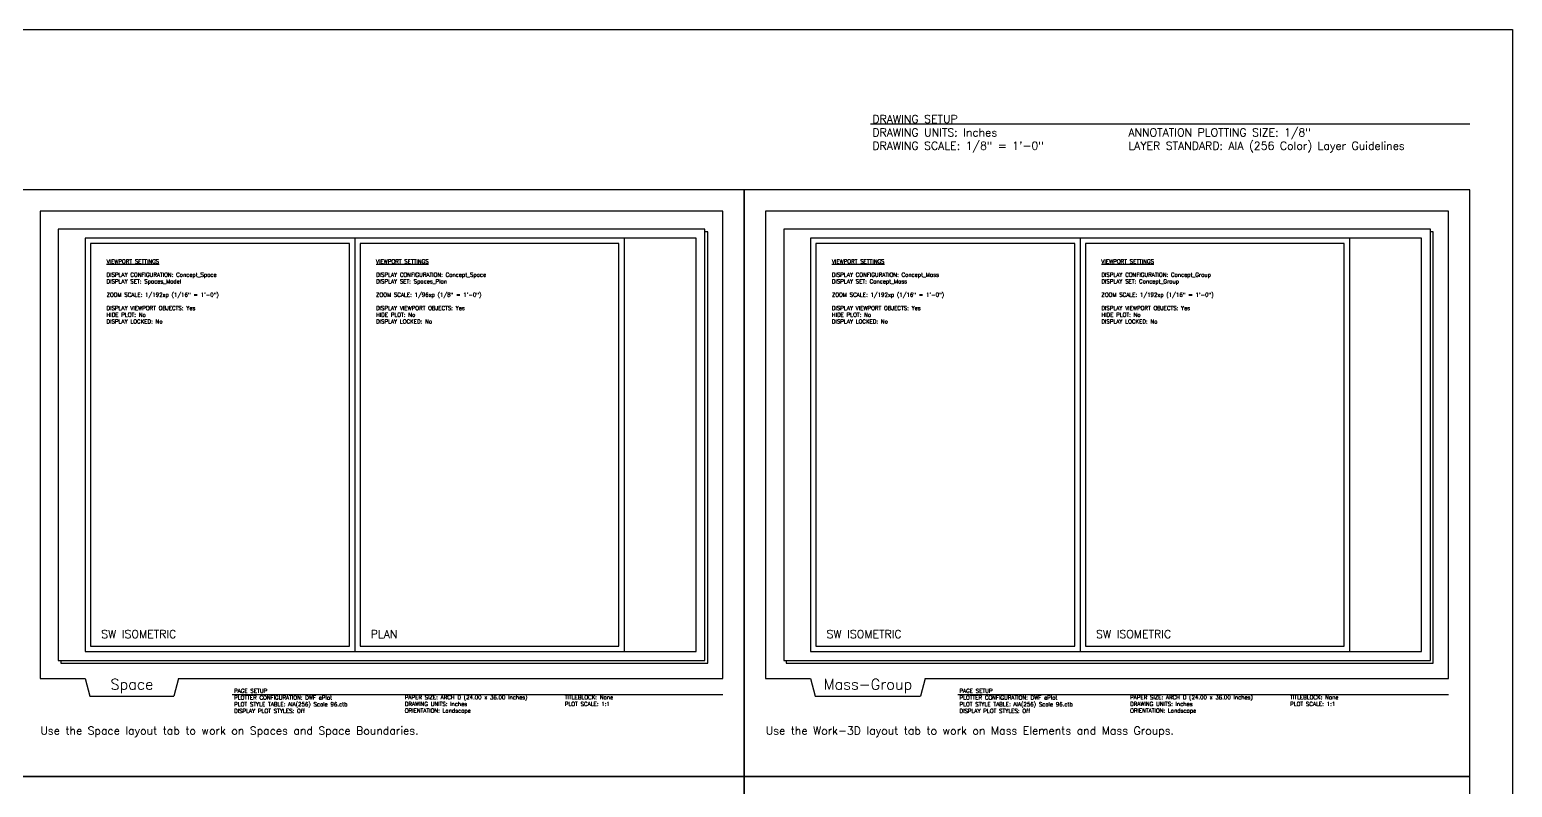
# Paper-space layout 'Template-Overview' of a CAD drawing. Header units: inches. Extents: x 0 to 35, y 0 to 23.
# Drawn here: x 17.62 to 35, y 14.12 to 23 of the extents above; entities that cross this region are included whole.
import ezdxf

# ---------------------------------------------------------------- set-up
doc = ezdxf.new("R2010")
doc.units = ezdxf.units.IN
doc.header["$LTSCALE"] = 48
doc.header["$MEASUREMENT"] = 0
doc.linetypes.add('HIDDEN2', pattern=[0.1875, 0.125, -0.0625])
doc.layers.add('DWGSHARE.com-A-Anno-Note-DWGSHARE.com', color=211, linetype='Continuous')
doc.styles.get("Standard").update_dxf_attribs({"font": ''})
doc.styles.get('Standard').set_extended_font_data('VNI-Avo')

psp = doc.layouts.new('Template-Overview')

# ---------------------------------------------------------------- linework, layer by layer
for p, q in [((27.479, 21.897), (34.5, 21.897)), ((21.434, 20.559), (21.434, 15.717)), ((24.592, 20.559), (24.592, 15.717)), ((29.934, 20.559), (29.934, 15.717)), ((33.092, 20.559), (33.092, 15.717)), ((18.276, 15.401), (18.329, 15.191)), ((19.368, 15.401), (19.316, 15.191)), ((26.776, 15.401), (26.829, 15.191)), ((28.118, 15.401), (28.066, 15.191)), ((20, 15.214), (25.75, 15.214)), ((28.5, 15.214), (34.25, 15.214))]:
    psp.add_line(p, q)
for points in [[(0, 23), (35, 23), (35, 0), (0, 0)], [(17.961, 15.612), (25.539, 15.612), (25.539, 20.664), (17.961, 20.664)], [(18.276, 15.717), (25.434, 15.717), (25.434, 20.559), (18.276, 20.559)], [(26.461, 15.612), (34.039, 15.612), (34.039, 20.664), (26.461, 20.664)], [(26.776, 15.717), (33.934, 15.717), (33.934, 20.559), (26.776, 20.559)]]:
    psp.add_lwpolyline(points, close=True)
for points in [[(19.368, 15.401), (25.75, 15.401), (25.75, 20.875), (17.75, 20.875), (17.75, 15.401), (18.276, 15.401)], [(28.118, 15.401), (34.25, 15.401), (34.25, 20.875), (26.25, 20.875), (26.25, 15.401), (26.776, 15.401)], [(17.992, 15.612), (17.992, 15.581), (25.571, 15.581), (25.571, 20.633), (25.539, 20.633)], [(26.492, 15.612), (26.492, 15.581), (34.071, 15.581), (34.071, 20.633), (34.039, 20.633)], [(18.329, 15.191), (19.316, 15.191)], [(26.829, 15.191), (28.066, 15.191)]]:
    psp.add_lwpolyline(points)
at = {"linetype": 'HIDDEN2'}
for points in [[(18.339, 15.78), (21.372, 15.78), (21.372, 20.497), (18.339, 20.497)], [(21.497, 15.78), (24.53, 15.78), (24.53, 20.497), (21.497, 20.497)], [(26.839, 15.78), (29.872, 15.78), (29.872, 20.497), (26.839, 20.497)], [(29.997, 15.78), (33.03, 15.78), (33.03, 20.497), (29.997, 20.497)]]:
    psp.add_lwpolyline(points, close=True, dxfattribs=at)
at = {"layer": 'DWGSHARE.com-A-Anno-Note-DWGSHARE.com'}
for points in [[(26, 21.125), (17.5, 21.125), (17.5, 14.25), (26, 14.25)], [(34.5, 21.125), (26, 21.125), (26, 14.25), (34.5, 14.25)], [(26, 14.25), (17.5, 14.25), (17.5, 7.375), (26, 7.375)], [(34.5, 14.25), (26, 14.25), (26, 7.375), (34.5, 7.375)]]:
    psp.add_lwpolyline(points, close=True, dxfattribs=at)

# ---------------------------------------------------------------- texts
for s, insert, char_height, width, attachment_point in [('{\\Fromans.shx;DRAWING SETUP\\PDRAWING UNITS: Inches\\PDRAWING SCALE: 1/8" = 1\'-0"}', (27.5, 22), 0.09375, 2.5, 1), ('\\P{\\Fromans.shx;ANNOTATION PLOTTING SIZE: 1/8"\\PLAYER STANDARD: AIA (256 Color) Layer Guidelines}', (30.5, 22), 0.09375, 4, 1), ('{\\Fromans.shx;\\LVIEWPORT SETTINGS\\P\\P\\lDISPLAY CONFIGURATION: Concept_Space \\PDISPLAY SET: Spaces_Model\\P\\PZOOM SCALE: 1/192xp (1/16" = 1\'-0")\\P\\PDISPLAY VIEWPORT OBJECTS: Yes\\PHIDE PLOT: No\\PDISPLAY LOCKED: No}', (18.526, 20.309), 0.04687, 3.28125, 1), ('{\\Fromans.shx;\\LVIEWPORT SETTINGS\\P\\P\\lDISPLAY CONFIGURATION: Concept_Space \\PDISPLAY SET: Spaces_Plan\\P\\PZOOM SCALE: 1/96xp (1/8" = 1\'-0")\\P\\PDISPLAY VIEWPORT OBJECTS: Yes\\PHIDE PLOT: No\\PDISPLAY LOCKED: No}', (21.684, 20.309), 0.04687, 3.28125, 1), ('{\\Fromans.shx;\\LVIEWPORT SETTINGS\\P\\P\\lDISPLAY CONFIGURATION: Concept_Mass \\PDISPLAY SET: Concept_Mass\\P\\PZOOM SCALE: 1/192xp (1/16" = 1\'-0")\\P\\PDISPLAY VIEWPORT OBJECTS: Yes\\PHIDE PLOT: No\\PDISPLAY LOCKED: No}', (27.026, 20.309), 0.04687, 3.28125, 1), ('{\\Fromans.shx;\\LVIEWPORT SETTINGS\\P\\P\\lDISPLAY CONFIGURATION: Concept_Group \\PDISPLAY SET: Concept_Group\\P\\PZOOM SCALE: 1/192xp (1/16" = 1\'-0")\\P\\PDISPLAY VIEWPORT OBJECTS: Yes\\PHIDE PLOT: No\\PDISPLAY LOCKED: No}', (30.184, 20.309), 0.04687, 3.28125, 1), ('{\\Fromans.shx;SW ISOMETRIC}', (18.464, 15.967), 0.09375, 2.03125, 1), ('{\\Fromans.shx;PLAN}', (21.622, 15.967), 0.09375, 3.28125, 1), ('{\\Fromans.shx;SW ISOMETRIC}', (26.964, 15.967), 0.09375, 2.03125, 1), ('{\\Fromans.shx;SW ISOMETRIC}', (30.122, 15.967), 0.09375, 2.03125, 1), ('{\\Fromans.shx;Space}', (18.823, 15.395), 0.125, 0.84375, 2), ('{\\Fromans.shx;Mass-Group}', (27.448, 15.395), 0.125, 0.84375, 2), ('{\\Fromans.shx;PAGE SETUP\\PPLOTTER CONFIGURATION: DWF ePlot\\PPLOT STYLE TABLE: AIA(256) Scale 96.ctb\\PDISPLAY PLOT STYLES: Off}', (20.021, 15.278), 0.04687, 2, 1), ('{\\Fromans.shx;PAPER SIZE: ARCH D (24.00 x 36.00 Inches)\\PDRAWING UNITS: Inches\\PORIENTATION: Landscape}', (22.021, 15.203), 0.04687, 1.875, 1), ('{\\Fromans.shx;TITLEBLOCK: None\\PPLOT SCALE: 1:1}', (23.896, 15.203), 0.04687, 1.875, 1), ('{\\Fromans.shx;PAGE SETUP\\PPLOTTER CONFIGURATION: DWF ePlot\\PPLOT STYLE TABLE: AIA(256) Scale 96.ctb\\PDISPLAY PLOT STYLES: Off}', (28.521, 15.278), 0.04687, 2, 1), ('{\\Fromans.shx;PAPER SIZE: ARCH D (24.00 x 36.00 Inches)\\PDRAWING UNITS: Inches\\PORIENTATION: Landscape}', (30.521, 15.203), 0.04687, 1.875, 1), ('{\\Fromans.shx;TITLEBLOCK: None\\PPLOT SCALE: 1:1}', (32.396, 15.203), 0.04687, 1.875, 1), ('{\\Fromans.shx;Use the Space layout tab to work on Spaces and Space Boundaries. }', (17.75, 14.836), 0.09375, 8, 1), ('{\\Fromans.shx;Use the Work-3D layout tab to work on Mass Elements and Mass Groups. }', (26.25, 14.836), 0.09375, 8, 1)]:
    psp.add_mtext(s, dxfattribs=dict(insert=insert, char_height=char_height, width=width, attachment_point=attachment_point))

doc.saveas('drawing.dxf')
